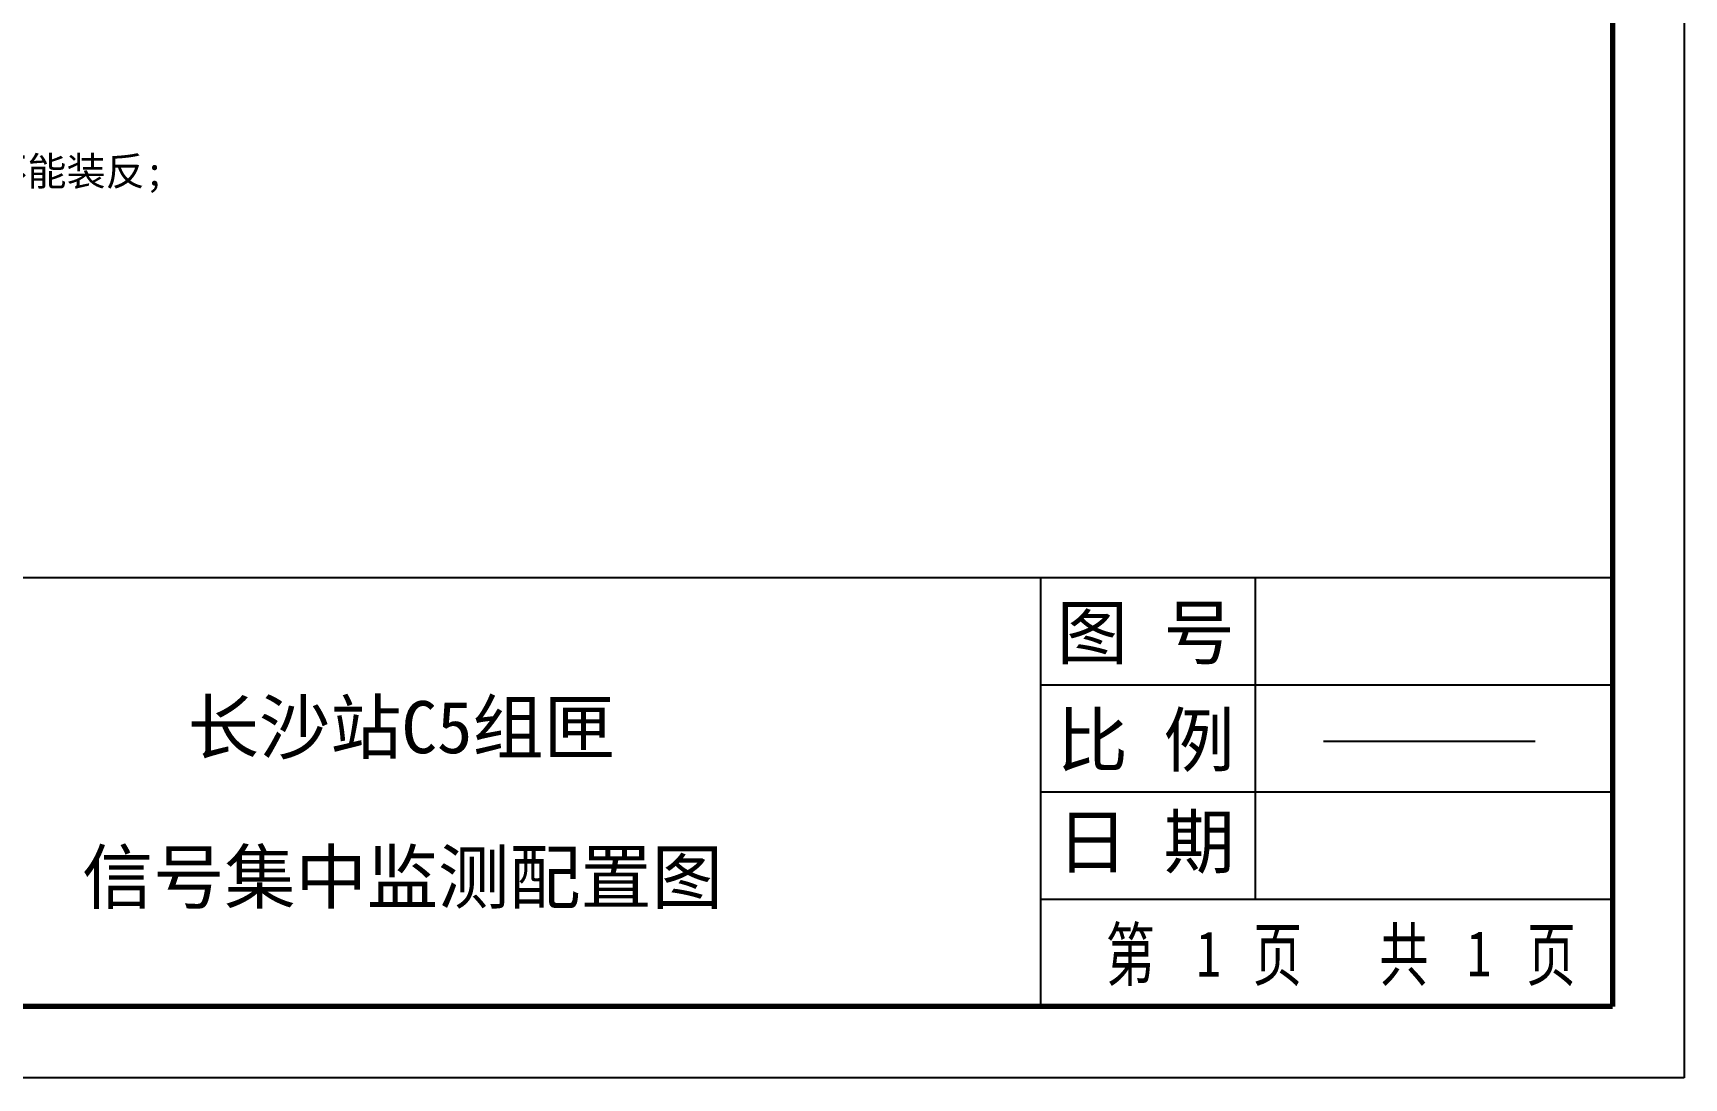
# Model space of a CAD drawing. Extents: x 13290 to 31124, y 5793 to 16373.
# Drawn here: x 16499 to 17716, y 5793 to 6564 of the extents above; entities that cross this region are included whole.
import ezdxf
from ezdxf.enums import TextEntityAlignment as Align

# ---------------------------------------------------------------- set-up
doc = ezdxf.new("R2010")
doc.units = 0
doc.layers.get('0').update_dxf_attribs({"linetype": 'CONTINUOUS'})
doc.layers.add('图层1', color=3, linetype='CONTINUOUS')
doc.layers.add('轮廓线', color=255, linetype='CONTINUOUS')
doc.styles.get("Standard").update_dxf_attribs({"font": 'simhei_0.ttf'})
doc.styles.add('仿宋', font='simfang_0.ttf', dxfattribs={"width": 0.8})
doc.styles.add('仿宋3.5', font='simfang_0.ttf', dxfattribs={"width": 0.7, "height": 3.5})

# ---------------------------------------------------------------- blocks, each defined once
blk = doc.blocks.new('图框')
for p, q in [((4426.1, 3129.9), (4426.1, 0)), ((2476.5, 368.8), (4373.4, 368.8)), ((3951.8, 368.8), (3951.8, 52.7)), ((4109.9, 368.8), (4109.9, 131.7)), ((4373.4, 368.8), (4373.4, 52.7)), ((3951.8, 289.8), (4373.4, 289.8)), ((4160.2, 248.1), (4316.4, 248.1)), ((3951.8, 210.8), (4373.4, 210.8)), ((3951.8, 131.7), (4373.4, 131.7)), ((2476.5, 52.7), (4373.4, 52.7)), ((4426.1, 0), (0, 0))]:
    blk.add_line(p, q)
at = {"color": 1, "lineweight": 70}
for p, q in [((4373.4, 3077.2), (4373.4, 52.7)), ((4373.4, 52.7), (263.5, 52.7))]:
    blk.add_line(p, q, dxfattribs=at)
at = {"style": '仿宋3.5', "width": 0.8}
for p in [(4066.5, 74.7), (4265.8, 74.8)]:
    blk.add_attdef('P', p, '', height=33.7, dxfattribs=at)
at = {"layer": '图层1', "color": 0, "style": '仿宋'}
for s, p in [('图 号', (3963.7, 309)), ('比 例', (3963.7, 229.8)), ('日 期', (3963.7, 154.9))]:
    blk.add_text(s, height=38.49, dxfattribs=at).set_placement(p)
at = {"layer": '图层1', "color": 0, "style": '仿宋3.5', "width": 0.7}
for s, p in [('第    页', (3999.8, 72)), ('共    页', (4201.5, 72))]:
    blk.add_text(s, height=37.94, dxfattribs=at).set_placement(p)
at = {"layer": '图层1', "color": 0, "style": '仿宋'}
for tag, p in [('车站站名', (3480.6, 259.1)), ('图纸名称', (3481.4, 148.8))]:
    blk.add_attdef(tag, text='', height=38.5, dxfattribs=at).set_placement(p, align=Align.MIDDLE)

msp = doc.modelspace()

# ---------------------------------------------------------------- block references
at = {"layer": '轮廓线'}
ref = msp.add_blockref('图框', (13290.4, 5793.5), dxfattribs=at)
ref.add_attrib('P', '1', (17356.8, 5868.2), dxfattribs={"layer": '0', "height": 33.7, "style": '仿宋3.5', "width": 0.8})
ref.add_attrib('P', '1', (17556.2, 5868.3), dxfattribs={"layer": '0', "height": 33.7, "style": '仿宋3.5', "width": 0.8})
ref.add_attrib('车站站名', '长沙站C5组匣', dxfattribs={"layer": '图层1', "color": 0, "height": 38.49, "style": '仿宋'}).set_placement((16771, 6052.6), align=Align.MIDDLE)
ref.add_attrib('图纸名称', '信号集中监测配置图', dxfattribs={"layer": '图层1', "color": 0, "height": 38.49, "style": '仿宋'}).set_placement((16771.8, 5942.3), align=Align.MIDDLE)

# ---------------------------------------------------------------- texts
at = {"lineweight": -3, "insert": (15918.7, 6472.3), "char_height": 21.14, "width": 962.409, "attachment_point": 1}
msp.add_mtext('{\\fSimSun|b0|i0|c134|p2;注意：安装端子时，注意端子的上下方向，不能装反;}', dxfattribs=at)

doc.saveas('drawing.dxf')
